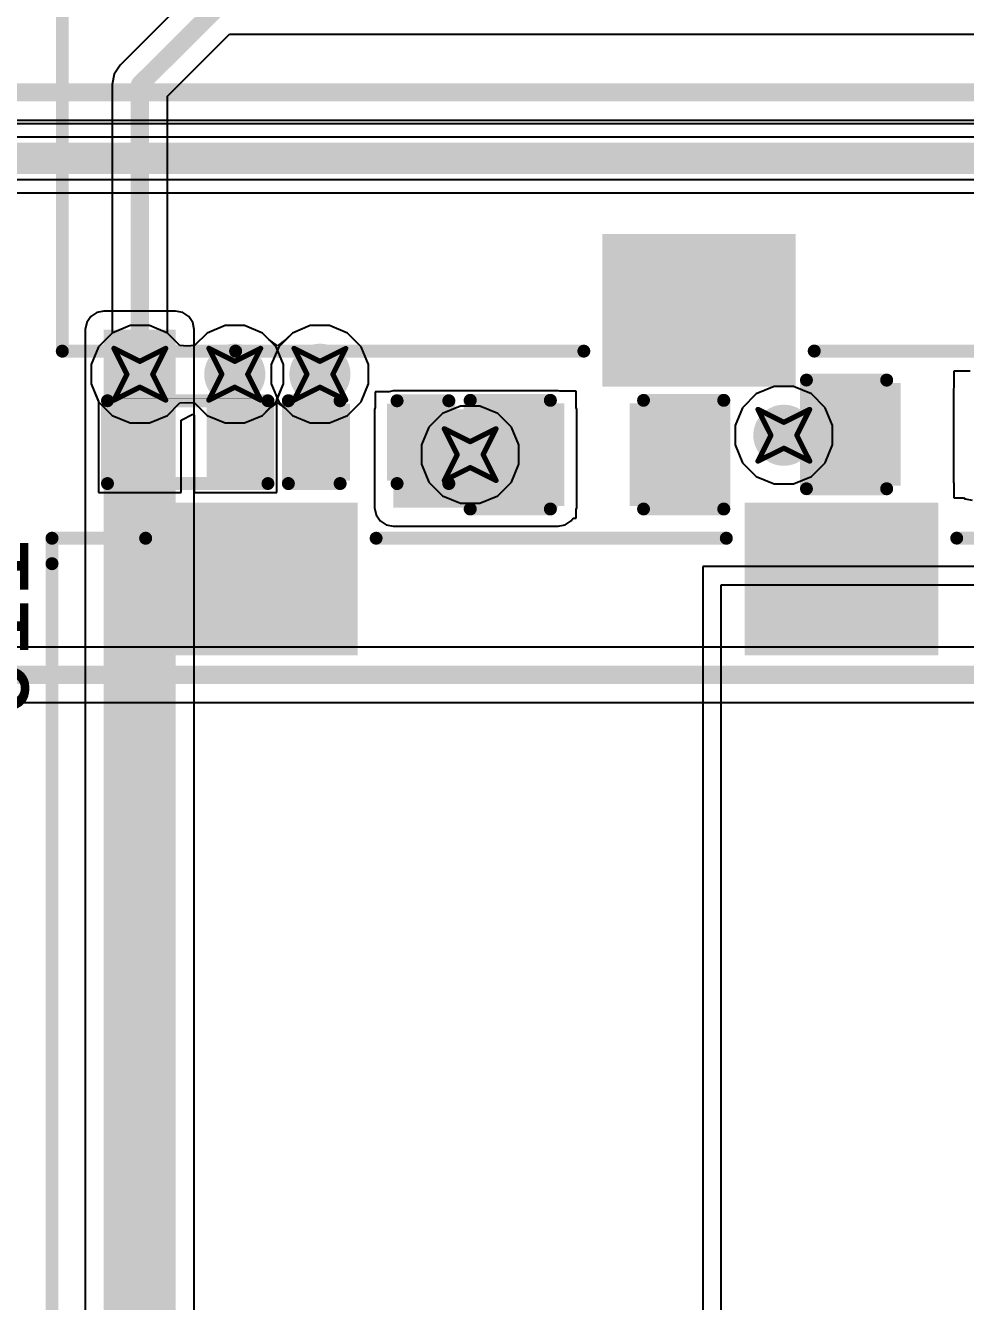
# Model space of a CAD drawing. Header units: inches. Extents: x -3 to 488, y -11 to 93.
# Drawn here: x 45.92 to 55.14, y 8.14 to 20.67 of the extents above; entities that cross this region are included whole.
import ezdxf

# ---------------------------------------------------------------- set-up
doc = ezdxf.new("R2010")
doc.units = ezdxf.units.IN
for name, color, linetype in [('Bottom Layer', 5, 'Continuous'), ('Drill Drawing', 1, 'Continuous'), ('Layer 1', 16, 'Continuous'), ('Layer 2', 76, 'Continuous'), ('Top Layer', 1, 'Continuous'), ('Top Overlay', 2, 'Continuous'), ('Top Paste', 8, 'Continuous'), ('Top Solder', 216, 'Continuous'), ('Via Holes', 16, 'Continuous')]:
    doc.layers.add(name, color=color, linetype=linetype)
doc.styles.add('Arial', font='', dxfattribs={"height": 0.2})
doc.styles.get('Arial').set_extended_font_data('Arial')

msp = doc.modelspace()

# ---------------------------------------------------------------- hatches: boundary and pattern name
at = {"layer": 'Bottom Layer'}
h = msp.add_hatch(color=5, dxfattribs=at)
edge = h.paths.add_edge_path()
edge.add_arc((47.04, 17.247), 0.3, 0, 360)
h = msp.add_hatch(color=5, dxfattribs=at)
edge = h.paths.add_edge_path()
edge.add_arc((47.972, 17.247), 0.3, 0, 360)
h = msp.add_hatch(color=5, dxfattribs=at)
edge = h.paths.add_edge_path()
edge.add_arc((48.808, 17.247), 0.3, 0, 360)
h = msp.add_hatch(color=5, dxfattribs=at)
edge = h.paths.add_edge_path()
edge.add_arc((53.362, 16.648), 0.3, 0, 360)
h = msp.add_hatch(color=5, dxfattribs=at)
edge = h.paths.add_edge_path()
edge.add_arc((50.283, 16.458), 0.3, 0, 360)
at = {"layer": 'Layer 1'}
h = msp.add_hatch(color=16, dxfattribs=at)
edge = h.paths.add_edge_path()
edge.add_arc((47.04, 17.247), 0.3, 0, 360)
h = msp.add_hatch(color=16, dxfattribs=at)
edge = h.paths.add_edge_path()
edge.add_arc((47.972, 17.247), 0.3, 0, 360)
h = msp.add_hatch(color=16, dxfattribs=at)
edge = h.paths.add_edge_path()
edge.add_arc((48.808, 17.247), 0.3, 0, 360)
h = msp.add_hatch(color=16, dxfattribs=at)
edge = h.paths.add_edge_path()
edge.add_arc((53.362, 16.648), 0.3, 0, 360)
h = msp.add_hatch(color=16, dxfattribs=at)
edge = h.paths.add_edge_path()
edge.add_arc((50.283, 16.458), 0.3, 0, 360)
at = {"layer": 'Layer 2'}
msp.add_hatch(color=76, dxfattribs=at).paths.add_polyline_path([(46.686, 2.087), (47.391, 2.087), (47.391, 17.686), (46.686, 17.686)])
h = msp.add_hatch(color=76, dxfattribs=at)
edge = h.paths.add_edge_path()
edge.add_arc((47.04, 17.247), 0.3, 0, 360)
h = msp.add_hatch(color=76, dxfattribs=at)
edge = h.paths.add_edge_path()
edge.add_arc((47.972, 17.247), 0.3, 0, 360)
h = msp.add_hatch(color=76, dxfattribs=at)
edge = h.paths.add_edge_path()
edge.add_arc((48.808, 17.247), 0.3, 0, 360)
h = msp.add_hatch(color=76, dxfattribs=at)
edge = h.paths.add_edge_path()
edge.add_arc((53.362, 16.648), 0.3, 0, 360)
h = msp.add_hatch(color=76, dxfattribs=at)
edge = h.paths.add_edge_path()
edge.add_arc((50.283, 16.458), 0.3, 0, 360)
at = {"layer": 'Top Layer'}
for points in [[(53.429, 17.175), (51.629, 17.175), (51.629, 18.575), (53.429, 18.575)], [(54.447, 17.101), (54.447, 16.212), (53.685, 16.212), (53.685, 17.101)], [(47.269, 16.898), (47.269, 16.263), (46.811, 16.263), (46.811, 16.898)], [(48.208, 16.898), (48.208, 16.263), (47.751, 16.263), (47.751, 16.898)], [(48.587, 16.263), (48.587, 16.898), (49.044, 16.898), (49.044, 16.263)], [(49.527, 15.937), (51.146, 15.937), (51.146, 16.902), (49.527, 16.902)], [(49.527, 16.263), (49.527, 16.898), (49.984, 16.898), (49.984, 16.263)], [(50.384, 16.013), (50.384, 16.902), (51.146, 16.902), (51.146, 16.013)], [(51.908, 16.013), (51.908, 16.902), (52.67, 16.902), (52.67, 16.013)], [(47.328, 15.937), (49.128, 15.937), (49.128, 14.537), (47.328, 14.537)], [(53.028, 15.937), (54.828, 15.937), (54.828, 14.537), (53.028, 14.537)]]:
    msp.add_hatch(color=1, dxfattribs=at).paths.add_polyline_path(points)
h = msp.add_hatch(color=1, dxfattribs=at)
edge = h.paths.add_edge_path()
edge.add_arc((47.04, 17.247), 0.3, 0, 360)
h = msp.add_hatch(color=1, dxfattribs=at)
edge = h.paths.add_edge_path()
edge.add_arc((47.972, 17.247), 0.3, 0, 360)
h = msp.add_hatch(color=1, dxfattribs=at)
edge = h.paths.add_edge_path()
edge.add_arc((48.808, 17.247), 0.3, 0, 360)
h = msp.add_hatch(color=1, dxfattribs=at)
edge = h.paths.add_edge_path()
edge.add_arc((53.362, 16.648), 0.3, 0, 360)
h = msp.add_hatch(color=1, dxfattribs=at)
edge = h.paths.add_edge_path()
edge.add_arc((50.283, 16.458), 0.3, 0, 360)
at = {"layer": 'Top Paste'}
for points in [[(53.429, 17.175), (51.629, 17.175), (51.629, 18.575), (53.429, 18.575)], [(54.447, 17.101), (54.447, 16.212), (53.685, 16.212), (53.685, 17.101)], [(47.269, 16.898), (47.269, 16.263), (46.811, 16.263), (46.811, 16.898)], [(48.208, 16.898), (48.208, 16.263), (47.751, 16.263), (47.751, 16.898)], [(48.587, 16.263), (48.587, 16.898), (49.044, 16.898), (49.044, 16.263)], [(49.527, 16.263), (49.527, 16.898), (49.984, 16.898), (49.984, 16.263)], [(50.384, 16.013), (50.384, 16.902), (51.146, 16.902), (51.146, 16.013)], [(51.908, 16.013), (51.908, 16.902), (52.67, 16.902), (52.67, 16.013)], [(47.328, 15.937), (49.128, 15.937), (49.128, 14.537), (47.328, 14.537)], [(53.028, 15.937), (54.828, 15.937), (54.828, 14.537), (53.028, 14.537)]]:
    msp.add_hatch(color=8, dxfattribs=at).paths.add_polyline_path(points)
at = {"layer": 'Top Solder'}
for points in [[(53.479, 17.125), (51.579, 17.125), (51.579, 18.625), (53.479, 18.625)], [(54.507, 17.161), (54.507, 16.152), (53.625, 16.152), (53.625, 17.161)], [(47.324, 16.953), (47.324, 16.208), (46.756, 16.208), (46.756, 16.953)], [(48.263, 16.953), (48.263, 16.208), (47.696, 16.208), (47.696, 16.953)], [(48.527, 16.203), (48.527, 16.958), (49.104, 16.958), (49.104, 16.203)], [(49.467, 16.203), (49.467, 16.958), (50.044, 16.958), (50.044, 16.203)], [(50.324, 15.953), (50.324, 16.962), (51.206, 16.962), (51.206, 15.953)], [(51.848, 15.953), (51.848, 16.962), (52.73, 16.962), (52.73, 15.953)], [(47.278, 15.987), (49.178, 15.987), (49.178, 14.487), (47.278, 14.487)], [(52.978, 15.987), (54.878, 15.987), (54.878, 14.487), (52.978, 14.487)]]:
    msp.add_hatch(color=216, dxfattribs=at).paths.add_polyline_path(points)
at = {"layer": 'Via Holes'}
h = msp.add_hatch(color=7, dxfattribs=at)
edge = h.paths.add_edge_path()
edge.add_arc((47.04, 17.247), 0.15, 0, 360)
h = msp.add_hatch(color=7, dxfattribs=at)
edge = h.paths.add_edge_path()
edge.add_arc((47.972, 17.247), 0.15, 0, 360)
h = msp.add_hatch(color=7, dxfattribs=at)
edge = h.paths.add_edge_path()
edge.add_arc((48.808, 17.247), 0.15, 0, 360)
h = msp.add_hatch(color=7, dxfattribs=at)
edge = h.paths.add_edge_path()
edge.add_arc((53.362, 16.648), 0.15, 0, 360)
h = msp.add_hatch(color=7, dxfattribs=at)
edge = h.paths.add_edge_path()
edge.add_arc((50.283, 16.458), 0.15, 0, 360)

# ---------------------------------------------------------------- linework, layer by layer
at = {"layer": 'Bottom Layer'}
for p, q in [((58.339, 19.705), (24.074, 19.705)), ((24.074, 19.161), (58.339, 19.161)), ((46.945, 17.725), (46.769, 17.652)), ((47.135, 17.725), (46.945, 17.725)), ((47.311, 17.652), (47.135, 17.725)), ((47.877, 17.725), (47.701, 17.652)), ((48.067, 17.725), (47.877, 17.725)), ((48.243, 17.652), (48.067, 17.725)), ((48.713, 17.725), (48.537, 17.652)), ((48.903, 17.725), (48.713, 17.725)), ((49.078, 17.652), (48.903, 17.725)), ((46.769, 17.652), (46.635, 17.517)), ((47.434, 17.529), (47.311, 17.652)), ((47.701, 17.652), (47.578, 17.529)), ((48.307, 17.588), (48.243, 17.652)), ((48.39, 17.527), (48.307, 17.588)), ((48.473, 17.588), (48.39, 17.527)), ((48.537, 17.652), (48.473, 17.588)), ((49.213, 17.517), (49.078, 17.652)), ((46.635, 17.517), (46.562, 17.342)), ((47.506, 17.523), (47.434, 17.529)), ((47.578, 17.529), (47.506, 17.523)), ((49.285, 17.342), (49.213, 17.517)), ((46.562, 17.342), (46.562, 17.152)), ((49.285, 17.152), (49.285, 17.342)), ((46.562, 17.152), (46.635, 16.976)), ((49.213, 16.976), (49.285, 17.152)), ((53.091, 17.054), (52.957, 16.919)), ((53.267, 17.126), (53.091, 17.054)), ((53.457, 17.126), (53.267, 17.126)), ((53.632, 17.054), (53.457, 17.126)), ((53.767, 16.919), (53.632, 17.054)), ((46.635, 16.976), (46.769, 16.842)), ((47.311, 16.842), (47.434, 16.965)), ((47.434, 16.965), (47.506, 16.971)), ((47.506, 16.971), (47.578, 16.965)), ((47.578, 16.965), (47.701, 16.842)), ((48.307, 16.906), (48.39, 16.967)), ((48.39, 16.967), (48.473, 16.906)), ((49.078, 16.842), (49.213, 16.976)), ((52.957, 16.919), (52.884, 16.744)), ((53.839, 16.744), (53.767, 16.919)), ((46.769, 16.842), (46.945, 16.769)), ((47.135, 16.769), (47.311, 16.842)), ((47.701, 16.842), (47.877, 16.769)), ((48.067, 16.769), (48.243, 16.842)), ((48.243, 16.842), (48.307, 16.906)), ((48.473, 16.906), (48.537, 16.842)), ((48.537, 16.842), (48.713, 16.769)), ((48.903, 16.769), (49.078, 16.842)), ((46.945, 16.769), (47.135, 16.769)), ((47.877, 16.769), (48.067, 16.769)), ((48.713, 16.769), (48.903, 16.769)), ((52.884, 16.744), (52.884, 16.553)), ((53.839, 16.553), (53.839, 16.744)), ((52.884, 16.553), (52.957, 16.378)), ((53.767, 16.378), (53.839, 16.553)), ((52.957, 16.378), (53.091, 16.243)), ((53.632, 16.243), (53.767, 16.378)), ((53.091, 16.243), (53.267, 16.171)), ((53.267, 16.171), (53.457, 16.171)), ((53.457, 16.171), (53.632, 16.243)), ((58.339, 14.566), (34.955, 14.566)), ((34.842, 14.023), (58.339, 14.023))]:
    msp.add_line(p, q, dxfattribs=at)
for points in [[(23.67, 19.433, 0.178, 0.178, 0), (64.548, 19.433, 0.178, 0.178, 0)], [(34.842, 14.295, 0.178, 0.178, 0), (60, 14.295, 0.178, 0.178, 0)]]:
    msp.add_lwpolyline(points, format="xyseb", dxfattribs=at)
at = {"layer": 'Drill Drawing'}
for points in [[(46.786, 17.501, 0.0508, 0.0508, 0), (47.04, 17.374, 0.0508, 0.0508, 0)], [(46.786, 17.501, 0.0508, 0.0508, 0), (46.913, 17.247, 0.0508, 0.0508, 0)], [(47.04, 17.374, 0.0508, 0.0508, 0), (47.294, 17.501, 0.0508, 0.0508, 0)], [(47.167, 17.247, 0.0508, 0.0508, 0), (47.294, 17.501, 0.0508, 0.0508, 0)], [(47.718, 17.501, 0.0508, 0.0508, 0), (47.972, 17.374, 0.0508, 0.0508, 0)], [(47.718, 17.501, 0.0508, 0.0508, 0), (47.845, 17.247, 0.0508, 0.0508, 0)], [(47.972, 17.374, 0.0508, 0.0508, 0), (48.226, 17.501, 0.0508, 0.0508, 0)], [(48.099, 17.247, 0.0508, 0.0508, 0), (48.226, 17.501, 0.0508, 0.0508, 0)], [(48.554, 17.501, 0.0508, 0.0508, 0), (48.808, 17.374, 0.0508, 0.0508, 0)], [(48.554, 17.501, 0.0508, 0.0508, 0), (48.681, 17.247, 0.0508, 0.0508, 0)], [(48.808, 17.374, 0.0508, 0.0508, 0), (49.062, 17.501, 0.0508, 0.0508, 0)], [(48.935, 17.247, 0.0508, 0.0508, 0), (49.062, 17.501, 0.0508, 0.0508, 0)], [(46.786, 16.993, 0.0508, 0.0508, 0), (46.913, 17.247, 0.0508, 0.0508, 0)], [(47.167, 17.247, 0.0508, 0.0508, 0), (47.294, 16.993, 0.0508, 0.0508, 0)], [(47.718, 16.993, 0.0508, 0.0508, 0), (47.845, 17.247, 0.0508, 0.0508, 0)], [(48.099, 17.247, 0.0508, 0.0508, 0), (48.226, 16.993, 0.0508, 0.0508, 0)], [(48.554, 16.993, 0.0508, 0.0508, 0), (48.681, 17.247, 0.0508, 0.0508, 0)], [(48.935, 17.247, 0.0508, 0.0508, 0), (49.062, 16.993, 0.0508, 0.0508, 0)], [(46.786, 16.993, 0.0508, 0.0508, 0), (47.04, 17.12, 0.0508, 0.0508, 0)], [(47.04, 17.12, 0.0508, 0.0508, 0), (47.294, 16.993, 0.0508, 0.0508, 0)], [(47.718, 16.993, 0.0508, 0.0508, 0), (47.972, 17.12, 0.0508, 0.0508, 0)], [(47.972, 17.12, 0.0508, 0.0508, 0), (48.226, 16.993, 0.0508, 0.0508, 0)], [(48.554, 16.993, 0.0508, 0.0508, 0), (48.808, 17.12, 0.0508, 0.0508, 0)], [(48.808, 17.12, 0.0508, 0.0508, 0), (49.062, 16.993, 0.0508, 0.0508, 0)], [(53.108, 16.902, 0.0508, 0.0508, 0), (53.362, 16.775, 0.0508, 0.0508, 0)], [(53.108, 16.902, 0.0508, 0.0508, 0), (53.235, 16.648, 0.0508, 0.0508, 0)], [(53.362, 16.775, 0.0508, 0.0508, 0), (53.616, 16.902, 0.0508, 0.0508, 0)], [(53.489, 16.648, 0.0508, 0.0508, 0), (53.616, 16.902, 0.0508, 0.0508, 0)], [(50.029, 16.712, 0.0508, 0.0508, 0), (50.283, 16.585, 0.0508, 0.0508, 0)], [(50.029, 16.712, 0.0508, 0.0508, 0), (50.156, 16.458, 0.0508, 0.0508, 0)], [(50.283, 16.585, 0.0508, 0.0508, 0), (50.537, 16.712, 0.0508, 0.0508, 0)], [(50.41, 16.458, 0.0508, 0.0508, 0), (50.537, 16.712, 0.0508, 0.0508, 0)], [(53.108, 16.394, 0.0508, 0.0508, 0), (53.235, 16.648, 0.0508, 0.0508, 0)], [(53.489, 16.648, 0.0508, 0.0508, 0), (53.616, 16.394, 0.0508, 0.0508, 0)], [(53.108, 16.394, 0.0508, 0.0508, 0), (53.362, 16.521, 0.0508, 0.0508, 0)], [(53.362, 16.521, 0.0508, 0.0508, 0), (53.616, 16.394, 0.0508, 0.0508, 0)], [(50.029, 16.204, 0.0508, 0.0508, 0), (50.156, 16.458, 0.0508, 0.0508, 0)], [(50.41, 16.458, 0.0508, 0.0508, 0), (50.537, 16.204, 0.0508, 0.0508, 0)], [(50.029, 16.204, 0.0508, 0.0508, 0), (50.283, 16.331, 0.0508, 0.0508, 0)], [(50.283, 16.331, 0.0508, 0.0508, 0), (50.537, 16.204, 0.0508, 0.0508, 0)]]:
    msp.add_lwpolyline(points, format="xyseb", dxfattribs=at)
for points in [[(46.773, 17.501, 0.0254, 0.0254, 1), (46.799, 17.501, 0.0254, 0.0254, 1)], [(46.773, 17.501, 0.0254, 0.0254, 1), (46.799, 17.501, 0.0254, 0.0254, 1)], [(47.281, 17.501, 0.0254, 0.0254, 1), (47.307, 17.501, 0.0254, 0.0254, 1)], [(47.281, 17.501, 0.0254, 0.0254, 1), (47.307, 17.501, 0.0254, 0.0254, 1)], [(47.705, 17.501, 0.0254, 0.0254, 1), (47.731, 17.501, 0.0254, 0.0254, 1)], [(47.705, 17.501, 0.0254, 0.0254, 1), (47.731, 17.501, 0.0254, 0.0254, 1)], [(48.213, 17.501, 0.0254, 0.0254, 1), (48.239, 17.501, 0.0254, 0.0254, 1)], [(48.213, 17.501, 0.0254, 0.0254, 1), (48.239, 17.501, 0.0254, 0.0254, 1)], [(48.541, 17.501, 0.0254, 0.0254, 1), (48.566, 17.501, 0.0254, 0.0254, 1)], [(48.541, 17.501, 0.0254, 0.0254, 1), (48.566, 17.501, 0.0254, 0.0254, 1)], [(49.049, 17.501, 0.0254, 0.0254, 1), (49.074, 17.501, 0.0254, 0.0254, 1)], [(49.049, 17.501, 0.0254, 0.0254, 1), (49.074, 17.501, 0.0254, 0.0254, 1)], [(47.027, 17.374, 0.0254, 0.0254, 1), (47.053, 17.374, 0.0254, 0.0254, 1)], [(47.027, 17.374, 0.0254, 0.0254, 1), (47.053, 17.374, 0.0254, 0.0254, 1)], [(47.959, 17.374, 0.0254, 0.0254, 1), (47.985, 17.374, 0.0254, 0.0254, 1)], [(47.959, 17.374, 0.0254, 0.0254, 1), (47.985, 17.374, 0.0254, 0.0254, 1)], [(48.795, 17.374, 0.0254, 0.0254, 1), (48.82, 17.374, 0.0254, 0.0254, 1)], [(48.795, 17.374, 0.0254, 0.0254, 1), (48.82, 17.374, 0.0254, 0.0254, 1)], [(46.9, 17.247, 0.0254, 0.0254, 1), (46.926, 17.247, 0.0254, 0.0254, 1)], [(46.9, 17.247, 0.0254, 0.0254, 1), (46.926, 17.247, 0.0254, 0.0254, 1)], [(47.154, 17.247, 0.0254, 0.0254, 1), (47.18, 17.247, 0.0254, 0.0254, 1)], [(47.154, 17.247, 0.0254, 0.0254, 1), (47.18, 17.247, 0.0254, 0.0254, 1)], [(47.832, 17.247, 0.0254, 0.0254, 1), (47.858, 17.247, 0.0254, 0.0254, 1)], [(47.832, 17.247, 0.0254, 0.0254, 1), (47.858, 17.247, 0.0254, 0.0254, 1)], [(48.086, 17.247, 0.0254, 0.0254, 1), (48.112, 17.247, 0.0254, 0.0254, 1)], [(48.086, 17.247, 0.0254, 0.0254, 1), (48.112, 17.247, 0.0254, 0.0254, 1)], [(48.668, 17.247, 0.0254, 0.0254, 1), (48.693, 17.247, 0.0254, 0.0254, 1)], [(48.668, 17.247, 0.0254, 0.0254, 1), (48.693, 17.247, 0.0254, 0.0254, 1)], [(48.922, 17.247, 0.0254, 0.0254, 1), (48.947, 17.247, 0.0254, 0.0254, 1)], [(48.922, 17.247, 0.0254, 0.0254, 1), (48.947, 17.247, 0.0254, 0.0254, 1)], [(47.027, 17.12, 0.0254, 0.0254, 1), (47.053, 17.12, 0.0254, 0.0254, 1)], [(47.027, 17.12, 0.0254, 0.0254, 1), (47.053, 17.12, 0.0254, 0.0254, 1)], [(47.959, 17.12, 0.0254, 0.0254, 1), (47.985, 17.12, 0.0254, 0.0254, 1)], [(47.959, 17.12, 0.0254, 0.0254, 1), (47.985, 17.12, 0.0254, 0.0254, 1)], [(48.795, 17.12, 0.0254, 0.0254, 1), (48.82, 17.12, 0.0254, 0.0254, 1)], [(48.795, 17.12, 0.0254, 0.0254, 1), (48.82, 17.12, 0.0254, 0.0254, 1)], [(46.773, 16.993, 0.0254, 0.0254, 1), (46.799, 16.993, 0.0254, 0.0254, 1)], [(46.773, 16.993, 0.0254, 0.0254, 1), (46.799, 16.993, 0.0254, 0.0254, 1)], [(47.281, 16.993, 0.0254, 0.0254, 1), (47.307, 16.993, 0.0254, 0.0254, 1)], [(47.281, 16.993, 0.0254, 0.0254, 1), (47.307, 16.993, 0.0254, 0.0254, 1)], [(47.705, 16.993, 0.0254, 0.0254, 1), (47.731, 16.993, 0.0254, 0.0254, 1)], [(47.705, 16.993, 0.0254, 0.0254, 1), (47.731, 16.993, 0.0254, 0.0254, 1)], [(48.213, 16.993, 0.0254, 0.0254, 1), (48.239, 16.993, 0.0254, 0.0254, 1)], [(48.213, 16.993, 0.0254, 0.0254, 1), (48.239, 16.993, 0.0254, 0.0254, 1)], [(48.541, 16.993, 0.0254, 0.0254, 1), (48.566, 16.993, 0.0254, 0.0254, 1)], [(48.541, 16.993, 0.0254, 0.0254, 1), (48.566, 16.993, 0.0254, 0.0254, 1)], [(49.049, 16.993, 0.0254, 0.0254, 1), (49.074, 16.993, 0.0254, 0.0254, 1)], [(49.049, 16.993, 0.0254, 0.0254, 1), (49.074, 16.993, 0.0254, 0.0254, 1)], [(53.095, 16.902, 0.0254, 0.0254, 1), (53.12, 16.902, 0.0254, 0.0254, 1)], [(53.095, 16.902, 0.0254, 0.0254, 1), (53.12, 16.902, 0.0254, 0.0254, 1)], [(53.603, 16.902, 0.0254, 0.0254, 1), (53.628, 16.902, 0.0254, 0.0254, 1)], [(53.603, 16.902, 0.0254, 0.0254, 1), (53.628, 16.902, 0.0254, 0.0254, 1)], [(53.349, 16.775, 0.0254, 0.0254, 1), (53.374, 16.775, 0.0254, 0.0254, 1)], [(53.349, 16.775, 0.0254, 0.0254, 1), (53.374, 16.775, 0.0254, 0.0254, 1)], [(50.016, 16.712, 0.0254, 0.0254, 1), (50.041, 16.712, 0.0254, 0.0254, 1)], [(50.016, 16.712, 0.0254, 0.0254, 1), (50.041, 16.712, 0.0254, 0.0254, 1)], [(50.524, 16.712, 0.0254, 0.0254, 1), (50.549, 16.712, 0.0254, 0.0254, 1)], [(50.524, 16.712, 0.0254, 0.0254, 1), (50.549, 16.712, 0.0254, 0.0254, 1)], [(53.222, 16.648, 0.0254, 0.0254, 1), (53.247, 16.648, 0.0254, 0.0254, 1)], [(53.222, 16.648, 0.0254, 0.0254, 1), (53.247, 16.648, 0.0254, 0.0254, 1)], [(53.476, 16.648, 0.0254, 0.0254, 1), (53.501, 16.648, 0.0254, 0.0254, 1)], [(53.476, 16.648, 0.0254, 0.0254, 1), (53.501, 16.648, 0.0254, 0.0254, 1)], [(50.27, 16.585, 0.0254, 0.0254, 1), (50.295, 16.585, 0.0254, 0.0254, 1)], [(50.27, 16.585, 0.0254, 0.0254, 1), (50.295, 16.585, 0.0254, 0.0254, 1)], [(53.349, 16.521, 0.0254, 0.0254, 1), (53.374, 16.521, 0.0254, 0.0254, 1)], [(53.349, 16.521, 0.0254, 0.0254, 1), (53.374, 16.521, 0.0254, 0.0254, 1)], [(50.143, 16.458, 0.0254, 0.0254, 1), (50.168, 16.458, 0.0254, 0.0254, 1)], [(50.143, 16.458, 0.0254, 0.0254, 1), (50.168, 16.458, 0.0254, 0.0254, 1)], [(50.397, 16.458, 0.0254, 0.0254, 1), (50.422, 16.458, 0.0254, 0.0254, 1)], [(50.397, 16.458, 0.0254, 0.0254, 1), (50.422, 16.458, 0.0254, 0.0254, 1)], [(53.095, 16.394, 0.0254, 0.0254, 1), (53.12, 16.394, 0.0254, 0.0254, 1)], [(53.095, 16.394, 0.0254, 0.0254, 1), (53.12, 16.394, 0.0254, 0.0254, 1)], [(53.603, 16.394, 0.0254, 0.0254, 1), (53.628, 16.394, 0.0254, 0.0254, 1)], [(53.603, 16.394, 0.0254, 0.0254, 1), (53.628, 16.394, 0.0254, 0.0254, 1)], [(50.27, 16.331, 0.0254, 0.0254, 1), (50.295, 16.331, 0.0254, 0.0254, 1)], [(50.27, 16.331, 0.0254, 0.0254, 1), (50.295, 16.331, 0.0254, 0.0254, 1)], [(50.016, 16.204, 0.0254, 0.0254, 1), (50.041, 16.204, 0.0254, 0.0254, 1)], [(50.016, 16.204, 0.0254, 0.0254, 1), (50.041, 16.204, 0.0254, 0.0254, 1)], [(50.524, 16.204, 0.0254, 0.0254, 1), (50.549, 16.204, 0.0254, 0.0254, 1)], [(50.524, 16.204, 0.0254, 0.0254, 1), (50.549, 16.204, 0.0254, 0.0254, 1)]]:
    msp.add_lwpolyline(points, format="xyseb", close=True, dxfattribs=at)
at = {"layer": 'Layer 1'}
for p, q in [((47.615, 21.051), (46.848, 20.283)), ((47.312, 19.978), (47.92, 20.586)), ((47.92, 20.586), (55.331, 20.586)), ((46.789, 20.195), (46.768, 20.091)), ((46.848, 20.283), (46.789, 20.195)), ((46.768, 20.091), (46.768, 17.651)), ((47.312, 17.651), (47.312, 19.978)), ((47.877, 17.725), (47.701, 17.652)), ((48.067, 17.725), (47.877, 17.725)), ((48.243, 17.652), (48.067, 17.725)), ((46.768, 17.651), (46.635, 17.517)), ((47.434, 17.529), (47.312, 17.651)), ((47.701, 17.652), (47.578, 17.529)), ((48.377, 17.517), (48.243, 17.652)), ((46.635, 17.517), (46.562, 17.342)), ((47.506, 17.523), (47.434, 17.529)), ((47.578, 17.529), (47.506, 17.523)), ((48.45, 17.342), (48.377, 17.517)), ((46.562, 17.342), (46.562, 17.152)), ((48.45, 17.152), (48.45, 17.342)), ((46.562, 17.152), (46.635, 16.976)), ((48.377, 16.976), (48.45, 17.152)), ((46.635, 16.976), (46.769, 16.842)), ((47.311, 16.842), (47.434, 16.965)), ((47.434, 16.965), (47.506, 16.971)), ((47.506, 16.971), (47.578, 16.965)), ((47.578, 16.965), (47.701, 16.842)), ((48.243, 16.842), (48.377, 16.976)), ((50.188, 16.935), (50.012, 16.863)), ((50.378, 16.935), (50.188, 16.935)), ((50.553, 16.863), (50.378, 16.935)), ((46.769, 16.842), (46.945, 16.769)), ((47.135, 16.769), (47.311, 16.842)), ((47.701, 16.842), (47.877, 16.769)), ((48.067, 16.769), (48.243, 16.842)), ((50.012, 16.863), (49.878, 16.728)), ((50.688, 16.728), (50.553, 16.863)), ((46.945, 16.769), (47.135, 16.769)), ((47.877, 16.769), (48.067, 16.769)), ((49.878, 16.728), (49.805, 16.553)), ((50.761, 16.553), (50.688, 16.728)), ((49.805, 16.553), (49.805, 16.363)), ((50.761, 16.363), (50.761, 16.553)), ((49.805, 16.363), (49.878, 16.187)), ((50.688, 16.187), (50.761, 16.363)), ((49.878, 16.187), (50.012, 16.053)), ((50.553, 16.053), (50.688, 16.187)), ((50.012, 16.053), (50.188, 15.98)), ((50.378, 15.98), (50.553, 16.053)), ((50.188, 15.98), (50.378, 15.98))]:
    msp.add_line(p, q, dxfattribs=at)
for points in [[(47.04, 20.091, 0.178, 0.178, 0), (47.808, 20.858, 0.178, 0.178, 0)], [(47.04, 17.247, 0.178, 0.178, 0), (47.04, 20.091, 0.178, 0.178, 0)]]:
    msp.add_lwpolyline(points, format="xyseb", dxfattribs=at)
for points in [[(46.996, 20.091, 0.0889, 0.0889, 1), (47.084, 20.091, 0.0889, 0.0889, 1)], [(46.996, 20.091, 0.0889, 0.0889, 1), (47.084, 20.091, 0.0889, 0.0889, 1)], [(46.996, 17.247, 0.0889, 0.0889, 1), (47.084, 17.247, 0.0889, 0.0889, 1)]]:
    msp.add_lwpolyline(points, format="xyseb", close=True, dxfattribs=at)
at = {"layer": 'Layer 2'}
for p, q in [((46.558, 17.814), (46.519, 17.755)), ((46.617, 17.853), (46.558, 17.814)), ((46.686, 17.867), (46.617, 17.853)), ((47.391, 17.867), (46.686, 17.867)), ((47.461, 17.853), (47.391, 17.867)), ((47.52, 17.814), (47.461, 17.853)), ((47.559, 17.755), (47.52, 17.814)), ((46.519, 17.755), (46.505, 17.686)), ((46.505, 17.686), (46.505, 2.087)), ((47.573, 17.686), (47.559, 17.755)), ((47.573, 2.087), (47.573, 17.686)), ((48.713, 17.725), (48.537, 17.652)), ((48.903, 17.725), (48.713, 17.725)), ((49.078, 17.652), (48.903, 17.725)), ((48.537, 17.652), (48.403, 17.517)), ((49.213, 17.517), (49.078, 17.652)), ((48.403, 17.517), (48.33, 17.342)), ((49.285, 17.342), (49.213, 17.517)), ((48.33, 17.342), (48.33, 17.152)), ((49.285, 17.152), (49.285, 17.342)), ((48.33, 17.152), (48.403, 16.976)), ((49.213, 16.976), (49.285, 17.152)), ((53.091, 17.054), (52.957, 16.919)), ((53.267, 17.126), (53.091, 17.054)), ((53.457, 17.126), (53.267, 17.126)), ((53.632, 17.054), (53.457, 17.126)), ((53.767, 16.919), (53.632, 17.054)), ((48.403, 16.976), (48.537, 16.842)), ((49.078, 16.842), (49.213, 16.976)), ((50.188, 16.935), (50.012, 16.863)), ((50.378, 16.935), (50.188, 16.935)), ((50.553, 16.863), (50.378, 16.935)), ((52.957, 16.919), (52.884, 16.744)), ((53.839, 16.744), (53.767, 16.919)), ((48.537, 16.842), (48.713, 16.769)), ((48.903, 16.769), (49.078, 16.842)), ((50.012, 16.863), (49.878, 16.728)), ((50.688, 16.728), (50.553, 16.863)), ((48.713, 16.769), (48.903, 16.769)), ((49.878, 16.728), (49.805, 16.553)), ((50.761, 16.553), (50.688, 16.728)), ((52.884, 16.744), (52.884, 16.553)), ((53.839, 16.553), (53.839, 16.744)), ((49.805, 16.553), (49.805, 16.363)), ((50.761, 16.363), (50.761, 16.553)), ((52.884, 16.553), (52.957, 16.378)), ((53.767, 16.378), (53.839, 16.553)), ((49.805, 16.363), (49.878, 16.187)), ((50.688, 16.187), (50.761, 16.363)), ((52.957, 16.378), (53.091, 16.243)), ((53.632, 16.243), (53.767, 16.378)), ((49.878, 16.187), (50.012, 16.053)), ((50.553, 16.053), (50.688, 16.187)), ((53.091, 16.243), (53.267, 16.171)), ((53.267, 16.171), (53.457, 16.171)), ((53.457, 16.171), (53.632, 16.243)), ((50.012, 16.053), (50.188, 15.98)), ((50.378, 15.98), (50.553, 16.053)), ((50.188, 15.98), (50.378, 15.98)), ((56.566, 15.361), (52.565, 15.361)), ((52.565, 15.361), (52.565, 15.179)), ((52.565, 15.179), (52.565, 5.363)), ((52.746, 5.363), (52.746, 15.179)), ((52.746, 15.179), (56.566, 15.179))]:
    msp.add_line(p, q, dxfattribs=at)
at = {"layer": 'Top Layer'}
for p, q in [((24.196, 19.743), (57.225, 19.743)), ((57.257, 19.574), (29.945, 19.574)), ((30.058, 19.03), (57.432, 19.03)), ((46.945, 17.725), (46.769, 17.652)), ((47.135, 17.725), (46.945, 17.725)), ((47.311, 17.652), (47.135, 17.725)), ((47.877, 17.725), (47.701, 17.652)), ((48.067, 17.725), (47.877, 17.725)), ((48.243, 17.652), (48.067, 17.725)), ((46.769, 17.652), (46.635, 17.517)), ((47.434, 17.529), (47.311, 17.652)), ((47.701, 17.652), (47.578, 17.529)), ((48.377, 17.517), (48.243, 17.652)), ((46.635, 17.517), (46.562, 17.342)), ((47.506, 17.523), (47.434, 17.529)), ((47.578, 17.529), (47.506, 17.523)), ((48.45, 17.342), (48.377, 17.517)), ((46.562, 17.342), (46.562, 17.152)), ((48.45, 17.152), (48.45, 17.342)), ((55.192, 17.279), (55.031, 17.279)), ((55.031, 17.279), (55.031, 17.119)), ((46.562, 17.152), (46.634, 16.979)), ((48.386, 16.998), (48.45, 17.152)), ((49.488, 17.076), (49.349, 17.076)), ((49.349, 17.076), (49.349, 16.92)), ((49.527, 17.083), (49.488, 17.076)), ((51.146, 17.083), (49.527, 17.083)), ((51.164, 17.08), (51.146, 17.083)), ((51.324, 17.08), (51.164, 17.08)), ((51.324, 16.92), (51.324, 17.08)), ((55.031, 17.119), (55.028, 17.101)), ((55.028, 17.101), (55.028, 16.191)), ((46.634, 16.979), (46.634, 16.085)), ((48.386, 16.085), (48.386, 16.998)), ((49.349, 16.92), (49.345, 16.902)), ((51.328, 16.902), (51.324, 16.92)), ((47.446, 16.796), (47.559, 16.854)), ((47.446, 16.085), (47.446, 16.796)), ((47.559, 16.854), (47.573, 16.844)), ((47.573, 16.844), (47.573, 16.085)), ((49.345, 16.902), (49.345, 15.937)), ((51.328, 15.937), (51.328, 16.902)), ((55.028, 16.191), (55.031, 16.174)), ((55.031, 16.174), (55.031, 16.034)), ((46.634, 16.085), (47.446, 16.085)), ((47.573, 16.085), (48.386, 16.085)), ((49.345, 15.937), (49.359, 15.868)), ((51.324, 15.919), (51.328, 15.937)), ((51.324, 15.835), (51.324, 15.919)), ((55.031, 16.034), (55.124, 16.034)), ((55.124, 16.034), (55.14, 16.024)), ((55.14, 16.024), (55.209, 16.01)), ((49.359, 15.868), (49.398, 15.809)), ((49.398, 15.809), (49.457, 15.769)), ((51.216, 15.769), (51.275, 15.809)), ((51.275, 15.809), (51.292, 15.835)), ((51.292, 15.835), (51.324, 15.835)), ((49.457, 15.769), (49.527, 15.756)), ((49.527, 15.756), (51.146, 15.756)), ((51.146, 15.756), (51.216, 15.769))]:
    msp.add_line(p, q, dxfattribs=at)
for points in [[(1.081, 20.015, 0.178, 0.178, 0), (57.582, 20.015, 0.178, 0.178, 0)], [(29.945, 19.302, 0.178, 0.178, 0), (57.432, 19.302, 0.178, 0.178, 0)], [(47.04, 16.581, 0.178, 0.178, 0), (47.04, 17.247, 0.178, 0.178, 0)], [(47.98, 16.581, 0.178, 0.178, 0), (47.98, 17.31, 0.178, 0.178, 0)], [(48.815, 16.517, 0.178, 0.178, 0), (48.815, 17.247, 0.178, 0.178, 0)], [(53.362, 16.656, 0.178, 0.178, 0), (54.091, 16.656, 0.178, 0.178, 0)]]:
    msp.add_lwpolyline(points, format="xyseb", dxfattribs=at)
for points in [[(46.996, 17.247, 0.0889, 0.0889, 1), (47.084, 17.247, 0.0889, 0.0889, 1)], [(47.935, 17.31, 0.0889, 0.0889, 1), (48.024, 17.31, 0.0889, 0.0889, 1)], [(48.771, 17.247, 0.0889, 0.0889, 1), (48.86, 17.247, 0.0889, 0.0889, 1)], [(46.996, 16.581, 0.0889, 0.0889, 1), (47.084, 16.581, 0.0889, 0.0889, 1)], [(47.935, 16.581, 0.0889, 0.0889, 1), (48.024, 16.581, 0.0889, 0.0889, 1)], [(53.317, 16.656, 0.0889, 0.0889, 1), (53.406, 16.656, 0.0889, 0.0889, 1)], [(54.047, 16.656, 0.0889, 0.0889, 1), (54.136, 16.656, 0.0889, 0.0889, 1)], [(48.771, 16.517, 0.0889, 0.0889, 1), (48.86, 16.517, 0.0889, 0.0889, 1)]]:
    msp.add_lwpolyline(points, format="xyseb", close=True, dxfattribs=at)
at = {"layer": 'Top Overlay'}
for points in [[(46.279, 17.474, 0.127, 0.127, 0), (46.279, 30.744, 0.127, 0.127, 0)], [(46.279, 17.474, 0.127, 0.127, 0), (47.98, 17.474, 0.127, 0.127, 0)], [(47.98, 17.474, 0.127, 0.127, 0), (51.399, 17.474, 0.127, 0.127, 0)], [(53.66, 17.475, 0.127, 0.127, 0), (57.098, 17.475, 0.127, 0.127, 0)], [(53.584, 16.123, 0.127, 0.127, 0), (53.584, 17.19, 0.127, 0.127, 0)], [(53.584, 17.19, 0.127, 0.127, 0), (54.371, 17.19, 0.127, 0.127, 0)], [(46.723, 16.987, 0.127, 0.127, 0), (48.297, 16.987, 0.127, 0.127, 0)], [(46.723, 16.174, 0.127, 0.127, 0), (46.723, 16.987, 0.127, 0.127, 0)], [(48.297, 16.174, 0.127, 0.127, 0), (48.297, 16.987, 0.127, 0.127, 0)], [(48.498, 16.174, 0.127, 0.127, 0), (48.498, 16.987, 0.127, 0.127, 0)], [(48.498, 16.987, 0.127, 0.127, 0), (49.006, 16.987, 0.127, 0.127, 0)], [(49.565, 16.987, 0.127, 0.127, 0), (50.073, 16.987, 0.127, 0.127, 0)], [(50.073, 16.174, 0.127, 0.127, 0), (50.073, 16.987, 0.127, 0.127, 0)], [(50.283, 15.924, 0.127, 0.127, 0), (50.283, 16.991, 0.127, 0.127, 0)], [(50.283, 16.991, 0.127, 0.127, 0), (51.07, 16.991, 0.127, 0.127, 0)], [(51.985, 16.991, 0.127, 0.127, 0), (52.772, 16.991, 0.127, 0.127, 0)], [(52.772, 15.924, 0.127, 0.127, 0), (52.772, 16.991, 0.127, 0.127, 0)], [(46.697, 17.012, 0.00323, 0.00323, 0), (48.323, 17.012, 0.00323, 0.00323, 0)], [(46.723, 16.174, 0.127, 0.127, 0), (48.297, 16.174, 0.127, 0.127, 0)], [(48.498, 16.174, 0.127, 0.127, 0), (49.006, 16.174, 0.127, 0.127, 0)], [(49.565, 16.174, 0.127, 0.127, 0), (50.073, 16.174, 0.127, 0.127, 0)], [(53.584, 16.123, 0.127, 0.127, 0), (54.371, 16.123, 0.127, 0.127, 0)], [(50.283, 15.924, 0.127, 0.127, 0), (51.07, 15.924, 0.127, 0.127, 0)], [(51.985, 15.924, 0.127, 0.127, 0), (52.772, 15.924, 0.127, 0.127, 0)], [(46.178, 15.637, 0.127, 0.127, 0), (47.097, 15.637, 0.127, 0.127, 0)], [(46.178, 15.387, 0.127, 0.127, 0), (46.178, 15.637, 0.127, 0.127, 0)], [(49.359, 15.637, 0.127, 0.127, 0), (52.797, 15.637, 0.127, 0.127, 0)], [(55.058, 15.638, 0.127, 0.127, 0), (58.477, 15.638, 0.127, 0.127, 0)], [(46.178, 3.268, 0.127, 0.127, 0), (46.178, 15.387, 0.127, 0.127, 0)]]:
    msp.add_lwpolyline(points, format="xyseb", dxfattribs=at)
for points in [[(46.247, 17.474, 0.0635, 0.0635, 1), (46.311, 17.474, 0.0635, 0.0635, 1)], [(46.247, 17.474, 0.0635, 0.0635, 1), (46.311, 17.474, 0.0635, 0.0635, 1)], [(47.948, 17.474, 0.0635, 0.0635, 1), (48.012, 17.474, 0.0635, 0.0635, 1)], [(47.948, 17.474, 0.0635, 0.0635, 1), (48.012, 17.474, 0.0635, 0.0635, 1)], [(51.367, 17.474, 0.0635, 0.0635, 1), (51.43, 17.474, 0.0635, 0.0635, 1)], [(53.628, 17.475, 0.0635, 0.0635, 1), (53.692, 17.475, 0.0635, 0.0635, 1)], [(53.552, 17.19, 0.0635, 0.0635, 1), (53.615, 17.19, 0.0635, 0.0635, 1)], [(53.552, 17.19, 0.0635, 0.0635, 1), (53.615, 17.19, 0.0635, 0.0635, 1)], [(54.339, 17.19, 0.0635, 0.0635, 1), (54.403, 17.19, 0.0635, 0.0635, 1)], [(46.691, 16.987, 0.0635, 0.0635, 1), (46.754, 16.987, 0.0635, 0.0635, 1)], [(46.691, 16.987, 0.0635, 0.0635, 1), (46.754, 16.987, 0.0635, 0.0635, 1)], [(48.266, 16.987, 0.0635, 0.0635, 1), (48.329, 16.987, 0.0635, 0.0635, 1)], [(48.266, 16.987, 0.0635, 0.0635, 1), (48.329, 16.987, 0.0635, 0.0635, 1)], [(48.466, 16.987, 0.0635, 0.0635, 1), (48.53, 16.987, 0.0635, 0.0635, 1)], [(48.466, 16.987, 0.0635, 0.0635, 1), (48.53, 16.987, 0.0635, 0.0635, 1)], [(48.974, 16.987, 0.0635, 0.0635, 1), (49.038, 16.987, 0.0635, 0.0635, 1)], [(49.533, 16.987, 0.0635, 0.0635, 1), (49.597, 16.987, 0.0635, 0.0635, 1)], [(50.041, 16.987, 0.0635, 0.0635, 1), (50.105, 16.987, 0.0635, 0.0635, 1)], [(50.041, 16.987, 0.0635, 0.0635, 1), (50.105, 16.987, 0.0635, 0.0635, 1)], [(50.251, 16.991, 0.0635, 0.0635, 1), (50.315, 16.991, 0.0635, 0.0635, 1)], [(50.251, 16.991, 0.0635, 0.0635, 1), (50.315, 16.991, 0.0635, 0.0635, 1)], [(51.038, 16.991, 0.0635, 0.0635, 1), (51.102, 16.991, 0.0635, 0.0635, 1)], [(51.953, 16.991, 0.0635, 0.0635, 1), (52.016, 16.991, 0.0635, 0.0635, 1)], [(52.74, 16.991, 0.0635, 0.0635, 1), (52.804, 16.991, 0.0635, 0.0635, 1)], [(52.74, 16.991, 0.0635, 0.0635, 1), (52.804, 16.991, 0.0635, 0.0635, 1)], [(46.696, 17.012, 0.00161, 0.00161, 1), (46.698, 17.012, 0.00161, 0.00161, 1)], [(48.322, 17.012, 0.00161, 0.00161, 1), (48.324, 17.012, 0.00161, 0.00161, 1)], [(46.691, 16.174, 0.0635, 0.0635, 1), (46.754, 16.174, 0.0635, 0.0635, 1)], [(46.691, 16.174, 0.0635, 0.0635, 1), (46.754, 16.174, 0.0635, 0.0635, 1)], [(48.266, 16.174, 0.0635, 0.0635, 1), (48.329, 16.174, 0.0635, 0.0635, 1)], [(48.266, 16.174, 0.0635, 0.0635, 1), (48.329, 16.174, 0.0635, 0.0635, 1)], [(48.466, 16.174, 0.0635, 0.0635, 1), (48.53, 16.174, 0.0635, 0.0635, 1)], [(48.466, 16.174, 0.0635, 0.0635, 1), (48.53, 16.174, 0.0635, 0.0635, 1)], [(48.974, 16.174, 0.0635, 0.0635, 1), (49.038, 16.174, 0.0635, 0.0635, 1)], [(49.533, 16.174, 0.0635, 0.0635, 1), (49.597, 16.174, 0.0635, 0.0635, 1)], [(50.041, 16.174, 0.0635, 0.0635, 1), (50.105, 16.174, 0.0635, 0.0635, 1)], [(50.041, 16.174, 0.0635, 0.0635, 1), (50.105, 16.174, 0.0635, 0.0635, 1)], [(53.552, 16.123, 0.0635, 0.0635, 1), (53.615, 16.123, 0.0635, 0.0635, 1)], [(53.552, 16.123, 0.0635, 0.0635, 1), (53.615, 16.123, 0.0635, 0.0635, 1)], [(54.339, 16.123, 0.0635, 0.0635, 1), (54.403, 16.123, 0.0635, 0.0635, 1)], [(50.251, 15.924, 0.0635, 0.0635, 1), (50.315, 15.924, 0.0635, 0.0635, 1)], [(50.251, 15.924, 0.0635, 0.0635, 1), (50.315, 15.924, 0.0635, 0.0635, 1)], [(51.038, 15.924, 0.0635, 0.0635, 1), (51.102, 15.924, 0.0635, 0.0635, 1)], [(51.953, 15.924, 0.0635, 0.0635, 1), (52.016, 15.924, 0.0635, 0.0635, 1)], [(52.74, 15.924, 0.0635, 0.0635, 1), (52.804, 15.924, 0.0635, 0.0635, 1)], [(52.74, 15.924, 0.0635, 0.0635, 1), (52.804, 15.924, 0.0635, 0.0635, 1)], [(46.146, 15.637, 0.0635, 0.0635, 1), (46.21, 15.637, 0.0635, 0.0635, 1)], [(46.146, 15.637, 0.0635, 0.0635, 1), (46.21, 15.637, 0.0635, 0.0635, 1)], [(47.065, 15.637, 0.0635, 0.0635, 1), (47.129, 15.637, 0.0635, 0.0635, 1)], [(49.328, 15.637, 0.0635, 0.0635, 1), (49.391, 15.637, 0.0635, 0.0635, 1)], [(52.765, 15.637, 0.0635, 0.0635, 1), (52.829, 15.637, 0.0635, 0.0635, 1)], [(55.027, 15.638, 0.0635, 0.0635, 1), (55.09, 15.638, 0.0635, 0.0635, 1)], [(46.146, 15.387, 0.0635, 0.0635, 1), (46.21, 15.387, 0.0635, 0.0635, 1)], [(46.146, 15.387, 0.0635, 0.0635, 1), (46.21, 15.387, 0.0635, 0.0635, 1)]]:
    msp.add_lwpolyline(points, format="xyseb", close=True, dxfattribs=at)

# ---------------------------------------------------------------- texts
at = {"layer": 'Top Overlay', "style": 'Arial'}
msp.add_text('J11', height=0.762, rotation=90, dxfattribs=at).set_placement((45.945, 13.926))

doc.saveas('drawing.dxf')
